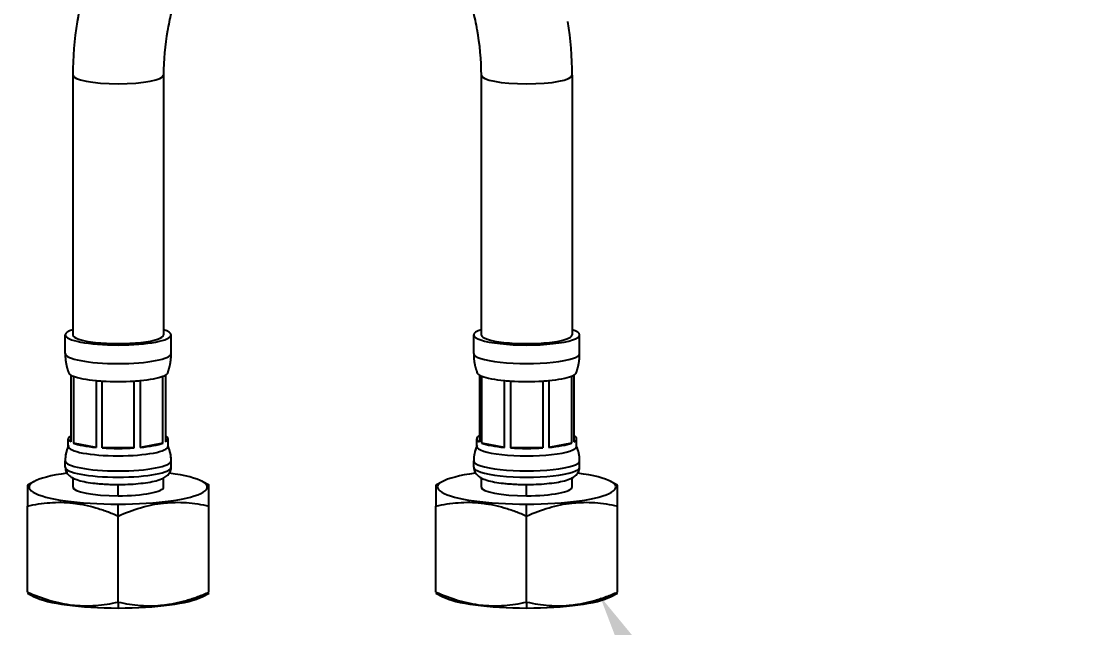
# Model space of a CAD drawing. Extents: x 1425 to 2779, y 0 to 992.
# Drawn here: x 1663.2 to 1805.5, y 176.6 to 256.7 of the extents above; entities that cross this region are included whole.
import ezdxf
from ezdxf import colors
from ezdxf.entities.mleader import LeaderData, LeaderLine
from ezdxf.math import Vec2, Vec3

# ---------------------------------------------------------------- set-up
doc = ezdxf.new("R2010")
doc.units = 0
doc.header["$LTSCALE"] = 10
doc.header["$MEASUREMENT"] = 0
doc.layers.get('0').update_dxf_attribs({"linetype": 'CONTINUOUS'})
doc.layers.add('1', color=7, linetype='CONTINUOUS')
doc.styles.get("Standard").update_dxf_attribs({"font": 'SYMBOL'})

msp = doc.modelspace()

# ---------------------------------------------------------------- linework, layer by layer
at = {"layer": '1', "color": 7, "linetype": 'Continuous', "lineweight": -3}
for p, q in [((1669.96, 249.63), (1669.96, 215.27)), ((1681.96, 249.63), (1681.96, 215.27)), ((1723.96, 249.62), (1723.96, 215.26)), ((1735.96, 249.62), (1735.96, 215.26)), ((1668.96, 212.81), (1668.96, 215.27)), ((1682.96, 212.81), (1682.96, 215.27)), ((1722.96, 212.81), (1722.96, 215.27)), ((1736.96, 212.81), (1736.96, 215.27)), ((1669.71, 209.95), (1669.71, 201.12)), ((1670.04, 209.8), (1670.04, 200.97)), ((1681.88, 200.97), (1681.88, 209.8)), ((1682.21, 209.95), (1682.21, 201.12)), ((1723.71, 209.95), (1723.71, 201.12)), ((1724.05, 200.97), (1724.05, 209.8)), ((1735.88, 209.8), (1735.88, 200.97)), ((1736.21, 209.95), (1736.21, 201.12)), ((1673.05, 209.23), (1673.05, 200.39)), ((1673.84, 200.33), (1673.84, 209.17)), ((1678.08, 200.33), (1678.08, 209.17)), ((1678.89, 200.4), (1678.89, 209.23)), ((1727.04, 200.4), (1727.04, 209.23)), ((1727.84, 209.17), (1727.84, 200.33)), ((1732.08, 209.17), (1732.08, 200.33)), ((1732.88, 209.23), (1732.88, 200.39)), ((1669.36, 200.54), (1669.36, 201.52)), ((1673.05, 200.39), (1670.04, 200.97)), ((1681.88, 200.97), (1678.89, 200.4)), ((1682.56, 200.54), (1682.56, 201.52)), ((1723.36, 200.54), (1723.36, 201.52)), ((1727.04, 200.4), (1724.05, 200.97)), ((1735.88, 200.97), (1732.88, 200.39)), ((1736.56, 200.54), (1736.56, 201.52)), ((1678.08, 200.33), (1673.84, 200.33)), ((1732.08, 200.33), (1727.84, 200.33)), ((1668.96, 197.79), (1668.96, 198.62)), ((1682.96, 197.79), (1682.96, 198.62)), ((1722.96, 197.79), (1722.96, 198.62)), ((1736.96, 197.79), (1736.96, 198.62)), ((1664.87, 195.9), (1663.96, 195.41)), ((1669.96, 196.36), (1669.96, 195.14)), ((1675.96, 194), (1675.96, 195.47)), ((1681.96, 195.14), (1681.96, 196.37)), ((1687.97, 195.41), (1687.05, 195.9)), ((1718.87, 195.9), (1717.96, 195.41)), ((1723.96, 196.36), (1723.96, 195.14)), ((1729.96, 194), (1729.96, 195.47)), ((1735.96, 195.14), (1735.96, 196.37)), ((1741.97, 195.41), (1741.05, 195.9)), ((1663.96, 181.26), (1663.96, 192.64)), ((1675.96, 191.32), (1675.96, 192.9)), ((1687.96, 181.26), (1687.96, 192.64)), ((1717.96, 181.26), (1717.96, 192.64)), ((1729.96, 191.32), (1729.96, 192.9)), ((1741.96, 181.26), (1741.96, 192.64)), ((1675.96, 179.94), (1675.96, 191.32)), ((1729.96, 179.94), (1729.96, 191.32)), ((1663.96, 181.13), (1664.87, 180.64)), ((1687.05, 180.64), (1687.97, 181.13)), ((1717.96, 181.13), (1718.87, 180.64)), ((1741.05, 180.64), (1741.97, 181.13)), ((1675.96, 179.94), (1675.96, 179.15)), ((1729.96, 179.94), (1729.96, 179.15))]:
    msp.add_line(p, q, dxfattribs=at)
for centre, major_axis, ratio, start_param, end_param in [((1716.1, 249.63), (-46.14, 0), 0.981627, 5.677867, 6.127543), ((1716.1, 249.63), (-46.14, 0), 0.981627, 6.127543, 6.283185), ((1689.83, 249.62), (46.14, 0), 0.981627, 0, 0.157317), ((1716.1, 249.63), (-34.14, 0), 0.981627, 6.106745, 6.283185), ((1689.83, 249.62), (34.14, 0), 0.981627, 0, 0.180631), ((1675.96, 249.63), (6, 0), 0.190809, 3.141593, 4.712389), ((1675.96, 249.63), (6, 0), 0.190809, 4.712389, 6.283185), ((1729.96, 249.62), (6, 0), 0.190809, 3.141593, 4.712389), ((1729.96, 249.62), (6, 0), 0.190809, 4.712389, 6.283185), ((1675.96, 215.27), (-7, 0), 0.190809, 5.742046, 6.283185), ((1675.96, 215.27), (7, 0), 0.190809, 3.141593, 6.283185), ((1675.96, 215.27), (-6, 0), 0.190809, 0, 3.141593), ((1675.96, 215.27), (-7, 0), 0.190809, 3.141593, 3.682732), ((1729.96, 215.27), (7, 0), 0.190809, 2.600453, 3.141593), ((1729.96, 215.27), (-7, 0), 0.190809, 0, 3.141593), ((1729.96, 215.26), (-6, 0), 0.190809, 0, 3.141593), ((1729.96, 215.27), (7, 0), 0.190809, 0, 0.541139), ((1675.96, 212.81), (7, 0), 0.190809, 3.141593, 6.283185), ((1729.96, 212.81), (-7, 0), 0.190809, 0, 3.141593), ((1675.96, 210.36), (6.6, 0), 0.190809, 3.206175, 3.468719), ((1675.96, 210.36), (6.6, 0), 0.190809, 3.468719, 3.598859), ((1675.96, 210.36), (6.6, 0), 0.190809, 3.598859, 4.255122), ((1675.96, 210.36), (6.6, 0), 0.190809, 5.17167, 5.823905), ((1675.96, 210.36), (6.6, 0), 0.190809, 5.823905, 5.956059), ((1675.96, 210.36), (6.6, 0), 0.190809, 5.956059, 6.218675), ((1729.96, 210.36), (6.6, 0), 0.190809, 3.206175, 3.468719), ((1729.96, 210.36), (-6.6, 0), 0.190809, 0.327126, 0.459281), ((1729.96, 210.36), (6.6, 0), 0.190809, 3.600873, 4.253108), ((1729.96, 210.36), (6.6, 0), 0.190809, 5.169655, 5.825919), ((1729.96, 210.36), (-6.6, 0), 0.190809, 2.684326, 2.814467), ((1729.96, 210.36), (6.6, 0), 0.190809, 5.956059, 6.218675), ((1675.96, 210.36), (6.6, 0), 0.190809, 4.255122, 4.385263), ((1675.96, 210.36), (6.6, 0), 0.190809, 4.385263, 5.039515), ((1675.96, 210.36), (6.6, 0), 0.190809, 5.039515, 5.17167), ((1729.96, 210.36), (-6.6, 0), 0.190809, 1.111516, 1.24367), ((1729.96, 210.36), (6.6, 0), 0.190809, 4.385263, 5.039515), ((1729.96, 210.36), (-6.6, 0), 0.190809, 1.897922, 2.028063), ((1675.96, 201.52), (6.6, 0), 0.190809, 2.814467, 3.141593), ((1675.96, 201.52), (6.6, 0), 0.190809, 3.141593, 3.468719), ((1675.96, 201.52), (6.6, 0), 0.190809, 3.598859, 4.255122), ((1675.96, 201.52), (6.6, 0), 0.190809, 5.17167, 5.823905), ((1675.96, 201.52), (6.6, 0), 0.190809, 0, 0.327126), ((1675.96, 201.52), (6.6, 0), 0.190809, 5.956059, 6.283185), ((1729.96, 201.52), (6.6, 0), 0.190809, 2.814467, 3.141593), ((1729.96, 201.52), (6.6, 0), 0.190809, 3.141593, 3.468719), ((1729.96, 201.52), (6.6, 0), 0.190809, 3.600873, 4.253108), ((1729.96, 201.52), (6.6, 0), 0.190809, 5.169655, 5.825919), ((1729.96, 201.52), (6.6, 0), 0.190809, 0, 0.327126), ((1729.96, 201.52), (6.6, 0), 0.190809, 5.956059, 6.283185), ((1673.96, 198.62), (5, 0), 0.981627, 2.738877, 3.141593), ((1675.96, 200.54), (6.6, 0), 0.190809, 3.141593, 6.283185), ((1675.96, 201.52), (6.6, 0), 0.190809, 4.385263, 5.039515), ((1677.96, 198.62), (-5, 0), 0.981627, 3.141593, 3.544308), ((1727.96, 198.62), (5, 0), 0.981627, 2.738877, 3.141593), ((1729.96, 200.54), (-6.6, 0), 0.190809, 0, 3.141593), ((1729.96, 201.52), (6.6, 0), 0.190809, 4.385263, 5.039515), ((1731.96, 198.62), (-5, 0), 0.981627, 3.141593, 3.544308), ((1675.96, 198.62), (7, 0), 0.190809, 3.141593, 6.283185), ((1729.96, 198.62), (-7, 0), 0.190809, 0, 3.141593), ((1675.96, 195.14), (-11.78, 0), 0.190809, 5.326521, 7.853982), ((1675.96, 197.79), (7, 0), 0.190809, 3.141593, 6.283185), ((1675.96, 195.14), (-11.78, 0), 0.190809, 1.570796, 4.101153), ((1729.96, 195.14), (-11.78, 0), 0.190809, 5.326521, 7.853982), ((1729.96, 197.79), (-7, 0), 0.190809, 0, 3.141593), ((1729.96, 195.14), (-11.78, 0), 0.190809, 1.570796, 4.101153), ((1675.96, 195.14), (-6, 0), 0.190809, 0, 1.570796), ((1675.96, 196.62), (-6, 0), 0.190809, 1.072903, 1.570796), ((1675.96, 196.62), (-6, 0), 0.190809, 1.570796, 1.694987), ((1675.96, 195.14), (-6, 0), 0.190809, 1.570796, 3.141593), ((1729.96, 195.14), (-6, 0), 0.190809, 0, 1.570796), ((1729.96, 196.62), (-6, 0), 0.190809, 1.072903, 1.570796), ((1729.96, 196.62), (-6, 0), 0.190809, 1.570796, 1.694987), ((1729.96, 195.14), (-6, 0), 0.190809, 1.570796, 3.141593), ((1675.96, 181.4), (-11.78, 0), 0.190809, 0.343366, 1.570796), ((1675.96, 181.4), (-11.78, 0), 0.190809, 1.570796, 2.798226), ((1729.96, 181.4), (-11.78, 0), 0.190809, 0.343366, 1.570796), ((1729.96, 181.4), (-11.78, 0), 0.190809, 1.570796, 2.798226)]:
    msp.add_ellipse(centre, major_axis=major_axis, ratio=ratio, start_param=start_param, end_param=end_param, dxfattribs=at)
for points, knots in [([(1678.29, 275.64), (1677.86, 275.04), (1676.71, 273.34), (1675.02, 270.43), (1673.35, 266.87), (1672.01, 263.18), (1671.07, 259.77), (1670.69, 257.59), (1670.56, 256.68)], [0, 0, 0, 0, 0.107155, 0.297172, 0.487194, 0.677168, 0.867097, 1, 1, 1, 1]), ([(1682.52, 255.47), (1682.65, 256.27), (1683.04, 258.16), (1683.97, 261.07), (1685.17, 263.89), (1686.11, 265.57), (1686.54, 266.27)], [0, 0, 0, 0, 0.21112, 0.500848, 0.790492, 1, 1, 1, 1]), ([(1719.38, 266.26), (1719.75, 265.65), (1720.66, 264.07), (1721.84, 261.36), (1722.82, 258.4), (1723.24, 256.46), (1723.38, 255.59)], [0, 0, 0, 0, 0.185346, 0.477958, 0.770729, 1, 1, 1, 1]), ([(1668.96, 197.79), (1668.98, 197.55), (1669.07, 197.14), (1669.45, 196.67), (1669.9, 196.36), (1670.52, 196.09), (1671.4, 195.86), (1672.58, 195.67), (1673.92, 195.55), (1675.03, 195.49), (1675.64, 195.49), (1675.77, 195.49)], [0, 0, 0, 0, 0.087417, 0.164797, 0.250594, 0.366439, 0.519765, 0.663842, 0.814924, 0.962912, 1, 1, 1, 1]), ([(1675.77, 195.49), (1676.14, 195.49), (1676.99, 195.49), (1678.31, 195.57), (1679.62, 195.71), (1680.77, 195.92), (1681.63, 196.17), (1682.24, 196.48), (1682.72, 196.92), (1682.94, 197.42), (1682.96, 197.72), (1682.96, 197.79)], [0, 0, 0, 0, 0.105798, 0.247398, 0.389839, 0.534689, 0.685973, 0.799822, 0.891019, 0.972241, 1, 1, 1, 1]), ([(1722.96, 197.79), (1722.98, 197.55), (1723.07, 197.14), (1723.45, 196.67), (1723.9, 196.36), (1724.52, 196.09), (1725.4, 195.86), (1726.58, 195.67), (1727.92, 195.55), (1729.03, 195.49), (1729.64, 195.49), (1729.77, 195.49)], [0, 0, 0, 0, 0.087417, 0.164797, 0.250594, 0.366439, 0.519765, 0.663842, 0.814924, 0.962912, 1, 1, 1, 1]), ([(1729.77, 195.49), (1730.14, 195.49), (1730.99, 195.49), (1732.31, 195.57), (1733.62, 195.71), (1734.77, 195.92), (1735.63, 196.17), (1736.24, 196.48), (1736.72, 196.92), (1736.94, 197.42), (1736.96, 197.72), (1736.96, 197.79)], [0, 0, 0, 0, 0.105798, 0.247398, 0.389839, 0.534689, 0.685973, 0.799822, 0.891019, 0.972241, 1, 1, 1, 1]), ([(1663.96, 195.41), (1663.96, 195.41), (1663.96, 195.41), (1663.96, 195.38), (1663.96, 195.34), (1663.96, 195.22), (1663.96, 195.13), (1663.96, 194.99), (1663.96, 194.96), (1663.96, 194.92), (1663.96, 194.9), (1663.96, 194.87), (1663.96, 194.78), (1663.96, 194.69), (1663.96, 194.45), (1663.96, 194.27), (1663.96, 193.86), (1663.96, 193.64), (1663.96, 193.17), (1663.96, 192.91), (1663.96, 192.64)], [0, 0, 0, 0, 0.073423, 0.073423, 0.227852, 0.227852, 0.382282, 0.382282, 0.420889, 0.420889, 0.440193, 0.440193, 0.459497, 0.536711, 0.536711, 0.691141, 0.691141, 0.84557, 0.84557, 1, 1, 1, 1]), ([(1687.96, 192.64), (1687.96, 193.18), (1687.96, 193.66), (1687.96, 194.26), (1687.96, 194.45), (1687.96, 194.76), (1687.96, 194.9), (1687.96, 195.04), (1687.96, 195.07), (1687.96, 195.11), (1687.96, 195.12), (1687.96, 195.14), (1687.96, 195.2), (1687.96, 195.25), (1687.96, 195.34), (1687.96, 195.38), (1687.96, 195.41), (1687.96, 195.41), (1687.96, 195.41)], [0, 0, 0, 0, 0.309565, 0.309565, 0.464347, 0.464347, 0.61913, 0.61913, 0.657825, 0.657825, 0.677173, 0.677173, 0.696521, 0.773912, 0.773912, 0.928694, 0.928694, 1, 1, 1, 1]), ([(1717.96, 195.41), (1717.96, 195.41), (1717.96, 195.41), (1717.96, 195.38), (1717.96, 195.34), (1717.96, 195.22), (1717.96, 195.13), (1717.96, 194.99), (1717.96, 194.96), (1717.96, 194.92), (1717.96, 194.9), (1717.96, 194.87), (1717.96, 194.78), (1717.96, 194.69), (1717.96, 194.45), (1717.96, 194.27), (1717.96, 193.86), (1717.96, 193.64), (1717.96, 193.17), (1717.96, 192.91), (1717.96, 192.64)], [0, 0, 0, 0, 0.073423, 0.073423, 0.227852, 0.227852, 0.382282, 0.382282, 0.420889, 0.420889, 0.440193, 0.440193, 0.459497, 0.536711, 0.536711, 0.691141, 0.691141, 0.84557, 0.84557, 1, 1, 1, 1]), ([(1741.96, 192.64), (1741.96, 193.18), (1741.96, 193.66), (1741.96, 194.26), (1741.96, 194.45), (1741.96, 194.76), (1741.96, 194.9), (1741.96, 195.04), (1741.96, 195.07), (1741.96, 195.11), (1741.96, 195.12), (1741.96, 195.14), (1741.96, 195.2), (1741.96, 195.25), (1741.96, 195.34), (1741.96, 195.38), (1741.96, 195.41), (1741.96, 195.41), (1741.96, 195.41)], [0, 0, 0, 0, 0.309565, 0.309565, 0.464347, 0.464347, 0.61913, 0.61913, 0.657825, 0.657825, 0.677173, 0.677173, 0.696521, 0.773912, 0.773912, 0.928694, 0.928694, 1, 1, 1, 1]), ([(1663.96, 192.64), (1664.94, 192.85), (1665.93, 193.01), (1667.42, 193.12), (1667.93, 193.14), (1668.93, 193.12), (1669.44, 193.09), (1670.08, 193.02), (1670.21, 193.01), (1670.4, 192.98), (1670.46, 192.97), (1670.59, 192.95), (1670.91, 192.9), (1671.23, 192.85), (1671.99, 192.69), (1672.49, 192.56), (1673.49, 192.27), (1673.99, 192.1), (1674.98, 191.74), (1675.47, 191.54), (1675.96, 191.32)], [0, 0, 0, 0, 0.25, 0.25, 0.375, 0.375, 0.5, 0.5, 0.53125, 0.53125, 0.546875, 0.546875, 0.5625, 0.625, 0.625, 0.75, 0.75, 0.875, 0.875, 1, 1, 1, 1]), ([(1675.96, 191.32), (1676.94, 191.75), (1677.93, 192.12), (1679.42, 192.56), (1679.93, 192.69), (1680.93, 192.9), (1681.44, 192.98), (1682.08, 193.05), (1682.21, 193.06), (1682.4, 193.08), (1682.46, 193.08), (1682.59, 193.09), (1682.91, 193.11), (1683.23, 193.12), (1683.99, 193.14), (1684.49, 193.12), (1685.49, 193.05), (1685.99, 192.99), (1686.98, 192.84), (1687.47, 192.75), (1687.96, 192.64)], [0, 0, 0, 0, 0.25, 0.25, 0.375, 0.375, 0.5, 0.5, 0.53125, 0.53125, 0.546875, 0.546875, 0.5625, 0.625, 0.625, 0.75, 0.75, 0.875, 0.875, 1, 1, 1, 1]), ([(1717.96, 192.64), (1718.94, 192.85), (1719.93, 193.01), (1721.42, 193.12), (1721.93, 193.14), (1722.93, 193.12), (1723.44, 193.09), (1724.08, 193.02), (1724.21, 193.01), (1724.4, 192.98), (1724.46, 192.97), (1724.59, 192.95), (1724.91, 192.9), (1725.23, 192.85), (1725.99, 192.69), (1726.49, 192.56), (1727.49, 192.27), (1727.99, 192.1), (1728.98, 191.74), (1729.47, 191.54), (1729.96, 191.32)], [0, 0, 0, 0, 0.25, 0.25, 0.375, 0.375, 0.5, 0.5, 0.53125, 0.53125, 0.546875, 0.546875, 0.5625, 0.625, 0.625, 0.75, 0.75, 0.875, 0.875, 1, 1, 1, 1]), ([(1729.96, 191.32), (1730.94, 191.75), (1731.93, 192.12), (1733.42, 192.56), (1733.93, 192.69), (1734.93, 192.9), (1735.44, 192.98), (1736.08, 193.05), (1736.21, 193.06), (1736.4, 193.08), (1736.46, 193.08), (1736.59, 193.09), (1736.91, 193.11), (1737.23, 193.12), (1737.99, 193.14), (1738.49, 193.12), (1739.49, 193.05), (1739.99, 192.99), (1740.98, 192.84), (1741.47, 192.75), (1741.96, 192.64)], [0, 0, 0, 0, 0.25, 0.25, 0.375, 0.375, 0.5, 0.5, 0.53125, 0.53125, 0.546875, 0.546875, 0.5625, 0.625, 0.625, 0.75, 0.75, 0.875, 0.875, 1, 1, 1, 1]), ([(1663.96, 181.26), (1664.94, 180.83), (1665.93, 180.46), (1667.42, 180.02), (1667.93, 179.89), (1668.93, 179.68), (1669.44, 179.6), (1670.08, 179.53), (1670.21, 179.52), (1670.4, 179.5), (1670.46, 179.5), (1670.59, 179.49), (1670.91, 179.47), (1671.23, 179.45), (1671.99, 179.44), (1672.49, 179.46), (1673.49, 179.53), (1673.99, 179.59), (1674.98, 179.74), (1675.47, 179.83), (1675.96, 179.94)], [0, 0, 0, 0, 0.25, 0.25, 0.375, 0.375, 0.5, 0.5, 0.53125, 0.53125, 0.546875, 0.546875, 0.5625, 0.625, 0.625, 0.75, 0.75, 0.875, 0.875, 1, 1, 1, 1]), ([(1675.96, 179.94), (1676.94, 179.72), (1677.93, 179.57), (1679.42, 179.46), (1679.93, 179.44), (1680.93, 179.46), (1681.44, 179.49), (1682.08, 179.56), (1682.21, 179.57), (1682.4, 179.6), (1682.46, 179.61), (1682.59, 179.63), (1682.91, 179.67), (1683.23, 179.73), (1683.99, 179.89), (1684.49, 180.01), (1685.49, 180.31), (1685.99, 180.47), (1686.98, 180.84), (1687.47, 181.04), (1687.96, 181.26)], [0, 0, 0, 0, 0.25, 0.25, 0.375, 0.375, 0.5, 0.5, 0.53125, 0.53125, 0.546875, 0.546875, 0.5625, 0.625, 0.625, 0.75, 0.75, 0.875, 0.875, 1, 1, 1, 1]), ([(1717.96, 181.26), (1718.94, 180.83), (1719.93, 180.46), (1721.42, 180.02), (1721.93, 179.89), (1722.93, 179.68), (1723.44, 179.6), (1724.08, 179.53), (1724.21, 179.52), (1724.4, 179.5), (1724.46, 179.5), (1724.59, 179.49), (1724.91, 179.47), (1725.23, 179.45), (1725.99, 179.44), (1726.49, 179.46), (1727.49, 179.53), (1727.99, 179.59), (1728.98, 179.74), (1729.47, 179.83), (1729.96, 179.94)], [0, 0, 0, 0, 0.25, 0.25, 0.375, 0.375, 0.5, 0.5, 0.53125, 0.53125, 0.546875, 0.546875, 0.5625, 0.625, 0.625, 0.75, 0.75, 0.875, 0.875, 1, 1, 1, 1]), ([(1729.96, 179.94), (1730.94, 179.72), (1731.93, 179.57), (1733.42, 179.46), (1733.93, 179.44), (1734.93, 179.46), (1735.44, 179.49), (1736.08, 179.56), (1736.21, 179.57), (1736.4, 179.6), (1736.46, 179.61), (1736.59, 179.63), (1736.91, 179.67), (1737.23, 179.73), (1737.99, 179.89), (1738.49, 180.01), (1739.49, 180.31), (1739.99, 180.47), (1740.98, 180.84), (1741.47, 181.04), (1741.96, 181.26)], [0, 0, 0, 0, 0.25, 0.25, 0.375, 0.375, 0.5, 0.5, 0.53125, 0.53125, 0.546875, 0.546875, 0.5625, 0.625, 0.625, 0.75, 0.75, 0.875, 0.875, 1, 1, 1, 1])]:
    msp.add_open_spline(points, degree=3, knots=knots, dxfattribs=at)
for points in [[(1668.96, 212.81), (1668.94, 211.49), (1669.41, 210.27)], [(1682.52, 210.27), (1682.98, 211.5), (1682.96, 212.81)], [(1722.96, 212.81), (1722.94, 211.49), (1723.41, 210.27)], [(1736.52, 210.27), (1736.98, 211.5), (1736.96, 212.81)], [(1669.4, 200.66), (1668.96, 199.69), (1668.96, 198.62)], [(1682.96, 198.62), (1682.98, 199.59), (1682.59, 200.47)], [(1723.41, 200.67), (1722.96, 199.69), (1722.96, 198.62)], [(1736.96, 198.62), (1736.98, 199.59), (1736.59, 200.47)]]:
    msp.add_open_spline(points, degree=2, dxfattribs=at)

# ---------------------------------------------------------------- leaders
at = {"lineweight": -3, "ltscale": 0.5}
ml = msp.add_multileader_mtext('Standard', dxfattribs=at)
ml.set_content('G1/2-14', color=256)
ml.set_leader_properties(color=5)
ml.build(insert=Vec2(0, 0))
ml.multileader.update_dxf_attribs({"text_left_attachment_type": 6, "text_right_attachment_type": 6, "dogleg_length": 0.36, "arrow_head_size": 10})
ctx = ml.context
ctx.base_point, ctx.char_height, ctx.arrow_head_size, ctx.landing_gap_size, ctx.plane_origin = Vec3(1755.19, 154.6), 10, 10, 0.09, Vec3(1739.65, 180.71)
ctx.left_attachment, ctx.right_attachment = 6, 6
notes = []
notes.append((ctx, [(0, (1, 1, 0), (1754.83, 154.6), (1, 0), 0.36, [(0, [(1739.65, 180.71)], 0, [])])]))
ctx.mtext.insert, ctx.mtext.flow_direction = Vec3(1755.28, 166.6), 5
for ctx, leaders in notes:
    for number, flags, end, landing, length, lines in leaders:
        leader = LeaderData()
        leader.index, (leader.has_last_leader_line, leader.has_dogleg_vector, leader.attachment_direction) = number, flags
        leader.last_leader_point, leader.dogleg_vector, leader.dogleg_length = Vec3(end), Vec3(landing), length
        for number, points, colour, breaks in lines:
            line = LeaderLine()
            line.index, line.vertices, line.color, line.breaks = number, Vec3.list(points), colors.encode_raw_color(colour), breaks
            leader.lines.append(line)
        ctx.leaders.append(leader)

doc.saveas('drawing.dxf')
